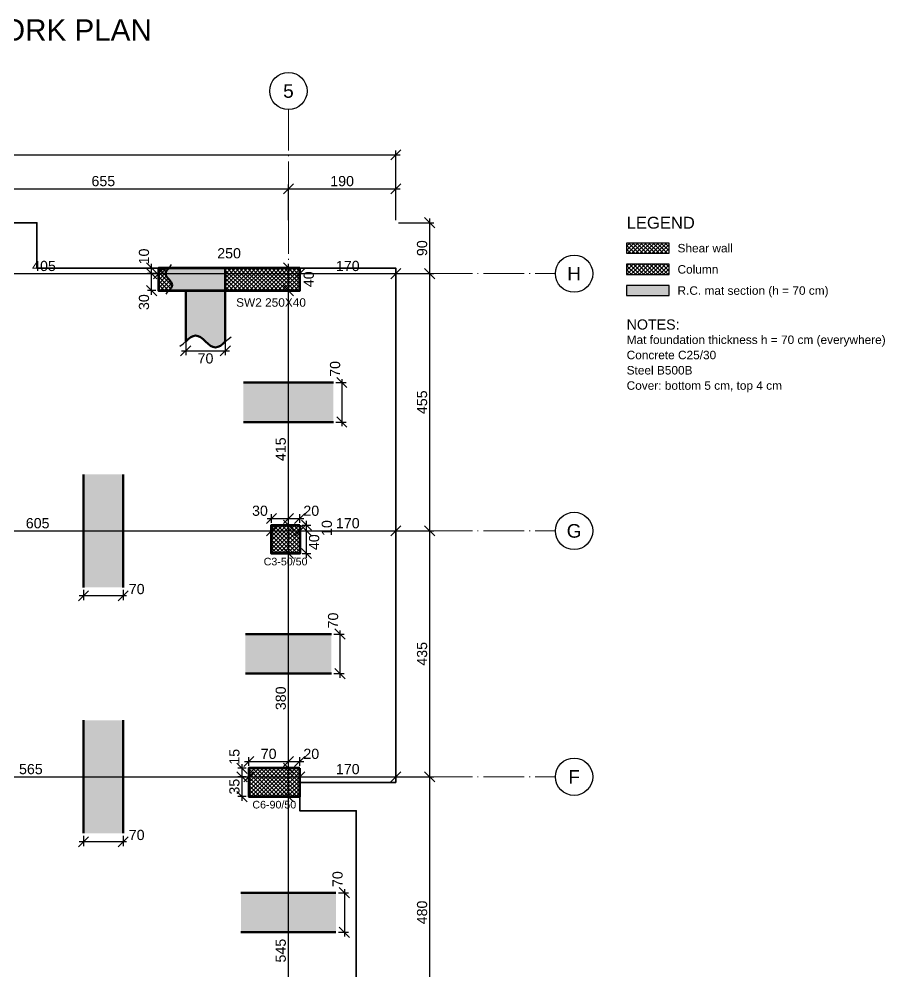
# Model space of a CAD drawing. Header units: millimetres. Extents: x -404 to 6018, y -5139 to 7890.
# Drawn here: x 1183 to 2715, y 6205 to 7890 of the extents above; entities that cross this region are included whole.
import ezdxf
from ezdxf.enums import TextEntityAlignment as Align

# ---------------------------------------------------------------- set-up
doc = ezdxf.new("R2010")
doc.units = ezdxf.units.MM
doc.linetypes.add('ZWCAD_ISO04W100', pattern=[30.5, 24, -3, 0.5, -3])
for name, color, linetype, lineweight in [('AXIS LINES', 255, 'ZWCAD_ISO04W100', 13), ('COLUMN', 140, 'Continuous', 53), ('SLAB', 3, 'Continuous', 35), ('WALL', 10, 'Continuous', 53)]:
    doc.layers.add(name, color=color, linetype=linetype, lineweight=lineweight)
for name, color, linetype in [('FW_AXIS', 7, 'Continuous'), ('FW_COLUMN_HATCH', 8, 'Continuous'), ('FW_DIM', 7, 'Continuous'), ('FW_SLAB_SECTION', 8, 'Continuous'), ('FW_TEXT', 7, 'Continuous'), ('FW_WALL_HATCH', 8, 'Continuous'), ('FW_WALL_SECTION', 8, 'Continuous')]:
    doc.layers.add(name, color=color, linetype=linetype)
doc.styles.add('REBAR_TXT', font='arial.ttf')
doc.styles.get("Standard").update_dxf_attribs({"font": 'arial.ttf'})
doc.dimstyles.new('FW_DIM', dxfattribs={"dimtxt": 18, "dimasz": 9, "dimexe": 7.5, "dimexo": 4.5, "dimgap": 4.5, "dimtad": 1, "dimdec": 0, "dimtxsty": 'Standard', "dimtsz": 9, "dimcen": 2.5, "dimdle": 7.5, "dimclrd": 256, "dimclre": 256, "dimclrt": 7, "dimazin": 3, "dimtfac": 1, "dimtmove": 2, "dimatfit": 3})

# ---------------------------------------------------------------- blocks, each defined once
blk = doc.blocks.new('_Oblique')
at = {"color": 0, "linetype": 'ByBlock', "lineweight": -2}
blk.add_line((-0.5, -0.5), (0.5, 0.5), dxfattribs=at)
blk = doc.blocks.new('*D15')
for p, q in [((1478.3, 7405.6), (1478.3, 7296.1)), ((1548.3, 7405.6), (1548.3, 7296.1)), ((1470.8, 7303.6), (1555.8, 7303.6))]:
    blk.add_line(p, q)
at = {"layer": 'Defpoints'}
for p in [(1478.3, 7410.1), (1548.3, 7410.1), (1478.3, 7303.6)]:
    blk.add_point(p, dxfattribs=at)
at = {"layer": 'FW_DIM', "xscale": 18, "yscale": 18}
for p in [(1478.3, 7303.6), (1548.3, 7303.6)]:
    blk.add_blockref('_OBLIQUE', p, dxfattribs=at)
at = {"layer": 'FW_DIM', "color": 7, "insert": (1513.3, 7290.1), "char_height": 18, "attachment_point": 5}
blk.add_mtext('70', dxfattribs=at)
blk = doc.blocks.new('*D26')
for p, q in [((1297.5, 6445.6), (1297.5, 6427.6)), ((1367.5, 6445.6), (1367.5, 6427.6)), ((1373.5, 6435.1), (1290, 6435.1))]:
    blk.add_line(p, q)
at = {"layer": 'Defpoints'}
for p in [(1297.5, 6450.1), (1367.5, 6450.1), (1297.5, 6435.1)]:
    blk.add_point(p, dxfattribs=at)
at = {"layer": 'FW_DIM', "xscale": 18, "yscale": 18}
for p in [(1297.5, 6435.1), (1367.5, 6435.1)]:
    blk.add_blockref('_OBLIQUE', p, dxfattribs=at)
at = {"layer": 'FW_DIM', "color": 7, "insert": (1391.5, 6447.1), "char_height": 18, "attachment_point": 5}
blk.add_mtext('70', dxfattribs=at)
blk = doc.blocks.new('*D29')
for p, q in [((1297.5, 6880.6), (1297.5, 6862.6)), ((1367.5, 6880.6), (1367.5, 6862.6)), ((1373.5, 6870.1), (1290, 6870.1))]:
    blk.add_line(p, q)
at = {"layer": 'Defpoints'}
for p in [(1297.5, 6885.1), (1367.5, 6885.1), (1297.5, 6870.1)]:
    blk.add_point(p, dxfattribs=at)
at = {"layer": 'FW_DIM', "xscale": 18, "yscale": 18}
for p in [(1297.5, 6870.1), (1367.5, 6870.1)]:
    blk.add_blockref('_OBLIQUE', p, dxfattribs=at)
at = {"layer": 'FW_DIM', "color": 7, "insert": (1391.5, 6882.1), "char_height": 18, "attachment_point": 5}
blk.add_mtext('70', dxfattribs=at)
blk = doc.blocks.new('*D39')
for p, q in [((1748.5, 6345.1), (1766.5, 6345.1)), ((1759, 6351.1), (1759, 6267.6)), ((1748.5, 6275.1), (1766.5, 6275.1))]:
    blk.add_line(p, q)
at = {"layer": 'Defpoints'}
for p in [(1744, 6345.1), (1744, 6275.1), (1759, 6275.1)]:
    blk.add_point(p, dxfattribs=at)
at = {"layer": 'FW_DIM', "xscale": 18, "yscale": 18, "rotation": 90}
for p in [(1759, 6345.1), (1759, 6275.1)]:
    blk.add_blockref('_OBLIQUE', p, dxfattribs=at)
at = {"layer": 'FW_DIM', "color": 7, "insert": (1747, 6369.1), "char_height": 18, "attachment_point": 5, "rotation": 90}
blk.add_mtext('70', dxfattribs=at)
blk = doc.blocks.new('*D40')
for p, q in [((1740.6, 6802.6), (1758.6, 6802.6)), ((1751.1, 6808.6), (1751.1, 6725.1)), ((1740.6, 6732.6), (1758.6, 6732.6))]:
    blk.add_line(p, q)
at = {"layer": 'Defpoints'}
for p in [(1736.1, 6802.6), (1736.1, 6732.6), (1751.1, 6732.6)]:
    blk.add_point(p, dxfattribs=at)
at = {"layer": 'FW_DIM', "xscale": 18, "yscale": 18, "rotation": 90}
for p in [(1751.1, 6802.6), (1751.1, 6732.6)]:
    blk.add_blockref('_OBLIQUE', p, dxfattribs=at)
at = {"layer": 'FW_DIM', "color": 7, "insert": (1739.1, 6826.6), "char_height": 18, "attachment_point": 5, "rotation": 90}
blk.add_mtext('70', dxfattribs=at)
blk = doc.blocks.new('*D41')
for p, q in [((1754.6, 7253.6), (1754.6, 7170.1)), ((1744.1, 7247.6), (1762.1, 7247.6)), ((1744.1, 7177.6), (1762.1, 7177.6))]:
    blk.add_line(p, q)
at = {"layer": 'Defpoints'}
for p in [(1739.6, 7247.6), (1739.6, 7177.6), (1754.6, 7177.6)]:
    blk.add_point(p, dxfattribs=at)
at = {"layer": 'FW_DIM', "xscale": 18, "yscale": 18, "rotation": 90}
for p in [(1754.6, 7247.6), (1754.6, 7177.6)]:
    blk.add_blockref('_OBLIQUE', p, dxfattribs=at)
at = {"layer": 'FW_DIM', "color": 7, "insert": (1742.6, 7271.6), "char_height": 18, "attachment_point": 5, "rotation": 90}
blk.add_mtext('70', dxfattribs=at)
blk = doc.blocks.new('*D72')
for p, q in [((1425.5, 7440.1), (1410.5, 7440.1)), ((1418, 7402.6), (1418, 7447.6)), ((1425.5, 7410.1), (1410.5, 7410.1))]:
    blk.add_line(p, q)
at = {"layer": 'Defpoints'}
for p in [(1430, 7440.1), (1418, 7410.1), (1430, 7410.1)]:
    blk.add_point(p, dxfattribs=at)
at = {"layer": 'FW_DIM', "xscale": 18, "yscale": 18, "rotation": 90}
for p in [(1418, 7440.1), (1418, 7410.1)]:
    blk.add_blockref('_OBLIQUE', p, dxfattribs=at)
at = {"layer": 'FW_DIM', "color": 7, "insert": (1404.5, 7389.7), "char_height": 18, "attachment_point": 5, "rotation": 90}
blk.add_mtext('30', dxfattribs=at)
blk = doc.blocks.new('*D73')
for p, q in [((1418, 7432.6), (1418, 7457.6)), ((1425.5, 7450.1), (1410.5, 7450.1)), ((1425.5, 7440.1), (1410.5, 7440.1))]:
    blk.add_line(p, q)
at = {"layer": 'Defpoints'}
for p in [(1418, 7440.1), (1430, 7450.1), (1430, 7440.1)]:
    blk.add_point(p, dxfattribs=at)
at = {"layer": 'FW_DIM', "xscale": 18, "yscale": 18, "rotation": 90}
for p in [(1418, 7450.1), (1418, 7440.1)]:
    blk.add_blockref('_OBLIQUE', p, dxfattribs=at)
at = {"layer": 'FW_DIM', "color": 7, "insert": (1404.5, 7470.5), "char_height": 18, "attachment_point": 5, "rotation": 90}
blk.add_mtext('10', dxfattribs=at)
blk = doc.blocks.new('*D82')
for p, q in [((1630, 6999.6), (1630, 7014.6)), ((1660, 6999.6), (1660, 7014.6)), ((1622.5, 7007.1), (1667.5, 7007.1))]:
    blk.add_line(p, q)
at = {"layer": 'Defpoints'}
for p in [(1630, 7007.1), (1630, 6995.1), (1660, 6995.1)]:
    blk.add_point(p, dxfattribs=at)
at = {"layer": 'FW_DIM', "xscale": 18, "yscale": 18}
for p in [(1630, 7007.1), (1660, 7007.1)]:
    blk.add_blockref('_OBLIQUE', p, dxfattribs=at)
at = {"layer": 'FW_DIM', "color": 7, "insert": (1609.6, 7020.6), "char_height": 18, "attachment_point": 5}
blk.add_mtext('30', dxfattribs=at)
blk = doc.blocks.new('*D83')
for p, q in [((1660, 6999.6), (1660, 7014.6)), ((1680, 6999.6), (1680, 7014.6)), ((1652.5, 7007.1), (1687.5, 7007.1))]:
    blk.add_line(p, q)
at = {"layer": 'Defpoints'}
for p in [(1660, 7007.1), (1660, 6995.1), (1680, 6995.1)]:
    blk.add_point(p, dxfattribs=at)
at = {"layer": 'FW_DIM', "xscale": 18, "yscale": 18}
for p in [(1660, 7007.1), (1680, 7007.1)]:
    blk.add_blockref('_OBLIQUE', p, dxfattribs=at)
at = {"layer": 'FW_DIM', "color": 7, "insert": (1700.4, 7020.6), "char_height": 18, "attachment_point": 5}
blk.add_mtext('20', dxfattribs=at)
blk = doc.blocks.new('*D84')
for p, q in [((1684.5, 6985.1), (1699.5, 6985.1)), ((1692, 6937.6), (1692, 6992.6)), ((1684.5, 6945.1), (1699.5, 6945.1))]:
    blk.add_line(p, q)
at = {"layer": 'Defpoints'}
for p in [(1680, 6985.1), (1680, 6945.1), (1692, 6945.1)]:
    blk.add_point(p, dxfattribs=at)
at = {"layer": 'FW_DIM', "xscale": 18, "yscale": 18, "rotation": 90}
for p in [(1692, 6985.1), (1692, 6945.1)]:
    blk.add_blockref('_OBLIQUE', p, dxfattribs=at)
at = {"layer": 'FW_DIM', "color": 7, "insert": (1705.5, 6965.1), "char_height": 18, "attachment_point": 5, "rotation": 90}
blk.add_mtext('40', dxfattribs=at)
blk = doc.blocks.new('*D85')
for p, q in [((1684.5, 6995.1), (1699.5, 6995.1)), ((1692, 6977.6), (1692, 7002.6)), ((1684.5, 6985.1), (1699.5, 6985.1))]:
    blk.add_line(p, q)
at = {"layer": 'Defpoints'}
for p in [(1680, 6995.1), (1680, 6985.1), (1692, 6985.1)]:
    blk.add_point(p, dxfattribs=at)
at = {"layer": 'FW_DIM', "xscale": 18, "yscale": 18, "rotation": 90}
for p in [(1692, 6995.1), (1692, 6985.1)]:
    blk.add_blockref('_OBLIQUE', p, dxfattribs=at)
at = {"layer": 'FW_DIM', "color": 7, "insert": (1728, 6990.1), "char_height": 18, "attachment_point": 5, "rotation": 90}
blk.add_mtext('10', dxfattribs=at)
blk = doc.blocks.new('*D114')
for p, q in [((1582.5, 6577.1), (1667.5, 6577.1)), ((1590, 6569.6), (1590, 6584.6)), ((1660, 6569.6), (1660, 6584.6))]:
    blk.add_line(p, q)
at = {"layer": 'Defpoints'}
for p in [(1590, 6577.1), (1590, 6565.1), (1660, 6565.1)]:
    blk.add_point(p, dxfattribs=at)
at = {"layer": 'FW_DIM', "xscale": 18, "yscale": 18}
for p in [(1590, 6577.1), (1660, 6577.1)]:
    blk.add_blockref('_OBLIQUE', p, dxfattribs=at)
at = {"layer": 'FW_DIM', "color": 7, "insert": (1625, 6590.6), "char_height": 18, "attachment_point": 5}
blk.add_mtext('70', dxfattribs=at)
blk = doc.blocks.new('*D115')
for p, q in [((1652.5, 6577.1), (1687.5, 6577.1)), ((1660, 6569.6), (1660, 6584.6)), ((1680, 6569.6), (1680, 6584.6))]:
    blk.add_line(p, q)
at = {"layer": 'Defpoints'}
for p in [(1660, 6577.1), (1660, 6565.1), (1680, 6565.1)]:
    blk.add_point(p, dxfattribs=at)
at = {"layer": 'FW_DIM', "xscale": 18, "yscale": 18}
for p in [(1660, 6577.1), (1680, 6577.1)]:
    blk.add_blockref('_OBLIQUE', p, dxfattribs=at)
at = {"layer": 'FW_DIM', "color": 7, "insert": (1700.4, 6590.6), "char_height": 18, "attachment_point": 5}
blk.add_mtext('20', dxfattribs=at)
blk = doc.blocks.new('*D116')
for p, q in [((1578, 6507.6), (1578, 6557.6)), ((1585.5, 6550.1), (1570.5, 6550.1)), ((1585.5, 6515.1), (1570.5, 6515.1))]:
    blk.add_line(p, q)
at = {"layer": 'Defpoints'}
for p in [(1590, 6550.1), (1578, 6515.1), (1590, 6515.1)]:
    blk.add_point(p, dxfattribs=at)
at = {"layer": 'FW_DIM', "xscale": 18, "yscale": 18, "rotation": 90}
for p in [(1578, 6550.1), (1578, 6515.1)]:
    blk.add_blockref('_OBLIQUE', p, dxfattribs=at)
at = {"layer": 'FW_DIM', "color": 7, "insert": (1564.5, 6532.6), "char_height": 18, "attachment_point": 5, "rotation": 90}
blk.add_mtext('35', dxfattribs=at)
blk = doc.blocks.new('*D117')
for p, q in [((1585.5, 6565.1), (1570.5, 6565.1)), ((1578, 6542.6), (1578, 6572.6)), ((1585.5, 6550.1), (1570.5, 6550.1))]:
    blk.add_line(p, q)
at = {"layer": 'Defpoints'}
for p in [(1590, 6565.1), (1578, 6550.1), (1590, 6550.1)]:
    blk.add_point(p, dxfattribs=at)
at = {"layer": 'FW_DIM', "xscale": 18, "yscale": 18, "rotation": 90}
for p in [(1578, 6565.1), (1578, 6550.1)]:
    blk.add_blockref('_OBLIQUE', p, dxfattribs=at)
at = {"layer": 'FW_DIM', "color": 7, "insert": (1564.5, 6585.5), "char_height": 18, "attachment_point": 5, "rotation": 90}
blk.add_mtext('15', dxfattribs=at)
blk = doc.blocks.new('*D150')
for p, q in [((1025, 6554.6), (1025, 6557.6)), ((1590, 6554.6), (1590, 6557.6)), ((1017.5, 6550.1), (1597.5, 6550.1))]:
    blk.add_line(p, q)
at = {"layer": 'Defpoints'}
for p in [(1025, 6550.1), (1025, 6550.1), (1590, 6550.1)]:
    blk.add_point(p, dxfattribs=at)
at = {"layer": 'FW_DIM', "xscale": 18, "yscale": 18}
for p in [(1025, 6550.1), (1590, 6550.1)]:
    blk.add_blockref('_OBLIQUE', p, dxfattribs=at)
at = {"layer": 'FW_DIM', "color": 7, "insert": (1204.3, 6563.6), "char_height": 18, "attachment_point": 5}
blk.add_mtext('565', dxfattribs=at)
blk = doc.blocks.new('*D151')
for p, q in [((1590, 6554.6), (1590, 6557.6)), ((1680, 6554.6), (1680, 6557.6)), ((1582.5, 6550.1), (1687.5, 6550.1))]:
    blk.add_line(p, q)
at = {"layer": 'Defpoints'}
for p in [(1590, 6550.1), (1590, 6550.1), (1680, 6550.1)]:
    blk.add_point(p, dxfattribs=at)
at = {"layer": 'FW_DIM', "xscale": 18, "yscale": 18}
for p in [(1590, 6550.1), (1680, 6550.1)]:
    blk.add_blockref('_OBLIQUE', p, dxfattribs=at)
blk = doc.blocks.new('*D152')
for p, q in [((1680, 6554.6), (1680, 6557.6)), ((1850, 6554.6), (1850, 6557.6)), ((1672.5, 6550.1), (1857.5, 6550.1))]:
    blk.add_line(p, q)
at = {"layer": 'Defpoints'}
for p in [(1680, 6550.1), (1680, 6550.1), (1850, 6550.1)]:
    blk.add_point(p, dxfattribs=at)
at = {"layer": 'FW_DIM', "xscale": 18, "yscale": 18}
for p in [(1680, 6550.1), (1850, 6550.1)]:
    blk.add_blockref('_OBLIQUE', p, dxfattribs=at)
at = {"layer": 'FW_DIM', "color": 7, "insert": (1765, 6563.6), "char_height": 18, "attachment_point": 5}
blk.add_mtext('170', dxfattribs=at)
blk = doc.blocks.new('*D156')
for p, q in [((1017.5, 6985.1), (1637.5, 6985.1)), ((1025, 6989.6), (1025, 6992.6)), ((1630, 6989.6), (1630, 6992.6))]:
    blk.add_line(p, q)
at = {"layer": 'Defpoints'}
for p in [(1025, 6985.1), (1025, 6985.1), (1630, 6985.1)]:
    blk.add_point(p, dxfattribs=at)
at = {"layer": 'FW_DIM', "xscale": 18, "yscale": 18}
for p in [(1025, 6985.1), (1630, 6985.1)]:
    blk.add_blockref('_OBLIQUE', p, dxfattribs=at)
at = {"layer": 'FW_DIM', "color": 7, "insert": (1216.3, 6998.6), "char_height": 18, "attachment_point": 5}
blk.add_mtext('605', dxfattribs=at)
blk = doc.blocks.new('*D157')
for p, q in [((1622.5, 6985.1), (1687.5, 6985.1)), ((1630, 6989.6), (1630, 6992.6)), ((1680, 6989.6), (1680, 6992.6))]:
    blk.add_line(p, q)
at = {"layer": 'Defpoints'}
for p in [(1630, 6985.1), (1630, 6985.1), (1680, 6985.1)]:
    blk.add_point(p, dxfattribs=at)
at = {"layer": 'FW_DIM', "xscale": 18, "yscale": 18}
for p in [(1630, 6985.1), (1680, 6985.1)]:
    blk.add_blockref('_OBLIQUE', p, dxfattribs=at)
blk = doc.blocks.new('*D158')
for p, q in [((1672.5, 6985.1), (1857.5, 6985.1)), ((1680, 6989.6), (1680, 6992.6)), ((1850, 6989.6), (1850, 6992.6))]:
    blk.add_line(p, q)
at = {"layer": 'Defpoints'}
for p in [(1680, 6985.1), (1680, 6985.1), (1850, 6985.1)]:
    blk.add_point(p, dxfattribs=at)
at = {"layer": 'FW_DIM', "xscale": 18, "yscale": 18}
for p in [(1680, 6985.1), (1850, 6985.1)]:
    blk.add_blockref('_OBLIQUE', p, dxfattribs=at)
at = {"layer": 'FW_DIM', "color": 7, "insert": (1765, 6998.6), "char_height": 18, "attachment_point": 5}
blk.add_mtext('170', dxfattribs=at)
blk = doc.blocks.new('*D162')
for p, q in [((1017.5, 7440.1), (1437.5, 7440.1)), ((1025, 7444.6), (1025, 7447.6)), ((1430, 7444.6), (1430, 7447.6))]:
    blk.add_line(p, q)
at = {"layer": 'Defpoints'}
for p in [(1025, 7440.1), (1025, 7440.1), (1430, 7440.1)]:
    blk.add_point(p, dxfattribs=at)
at = {"layer": 'FW_DIM', "xscale": 18, "yscale": 18}
for p in [(1025, 7440.1), (1430, 7440.1)]:
    blk.add_blockref('_OBLIQUE', p, dxfattribs=at)
at = {"layer": 'FW_DIM', "color": 7, "insert": (1227.5, 7453.6), "char_height": 18, "attachment_point": 5}
blk.add_mtext('405', dxfattribs=at)
blk = doc.blocks.new('*D163')
for p, q in [((1422.5, 7440.1), (1687.5, 7440.1)), ((1430, 7444.6), (1430, 7447.6)), ((1680, 7444.6), (1680, 7447.6))]:
    blk.add_line(p, q)
at = {"layer": 'Defpoints'}
for p in [(1430, 7440.1), (1430, 7440.1), (1680, 7440.1)]:
    blk.add_point(p, dxfattribs=at)
at = {"layer": 'FW_DIM', "xscale": 18, "yscale": 18}
for p in [(1430, 7440.1), (1680, 7440.1)]:
    blk.add_blockref('_OBLIQUE', p, dxfattribs=at)
at = {"layer": 'FW_DIM', "color": 7, "insert": (1555, 7476.1), "char_height": 18, "attachment_point": 5}
blk.add_mtext('250', dxfattribs=at)
blk = doc.blocks.new('*D164')
for p, q in [((1672.5, 7440.1), (1857.5, 7440.1)), ((1680, 7444.6), (1680, 7447.6)), ((1850, 7444.6), (1850, 7447.6))]:
    blk.add_line(p, q)
at = {"layer": 'Defpoints'}
for p in [(1680, 7440.1), (1680, 7440.1), (1850, 7440.1)]:
    blk.add_point(p, dxfattribs=at)
at = {"layer": 'FW_DIM', "xscale": 18, "yscale": 18}
for p in [(1680, 7440.1), (1850, 7440.1)]:
    blk.add_blockref('_OBLIQUE', p, dxfattribs=at)
at = {"layer": 'FW_DIM', "color": 7, "insert": (1765, 7453.6), "char_height": 18, "attachment_point": 5}
blk.add_mtext('170', dxfattribs=at)
blk = doc.blocks.new('*D204')
for p, q in [((1655.5, 6515.1), (1652.5, 6515.1)), ((1660, 5962.5), (1660, 6522.6)), ((1655.5, 5970), (1652.5, 5970))]:
    blk.add_line(p, q)
at = {"layer": 'Defpoints'}
for p in [(1660, 6515.1), (1660, 5970), (1660, 5970)]:
    blk.add_point(p, dxfattribs=at)
at = {"layer": 'FW_DIM', "xscale": 18, "yscale": 18, "rotation": 90}
for p in [(1660, 6515.1), (1660, 5970)]:
    blk.add_blockref('_OBLIQUE', p, dxfattribs=at)
at = {"layer": 'FW_DIM', "color": 7, "insert": (1646.5, 6242.6), "char_height": 18, "attachment_point": 5, "rotation": 90}
blk.add_mtext('545', dxfattribs=at)
blk = doc.blocks.new('*D205')
for p, q in [((1655.5, 6565.1), (1652.5, 6565.1)), ((1660, 6507.6), (1660, 6572.6)), ((1655.5, 6515.1), (1652.5, 6515.1))]:
    blk.add_line(p, q)
at = {"layer": 'Defpoints'}
for p in [(1660, 6565.1), (1660, 6515.1), (1660, 6515.1)]:
    blk.add_point(p, dxfattribs=at)
at = {"layer": 'FW_DIM', "xscale": 18, "yscale": 18, "rotation": 90}
for p in [(1660, 6565.1), (1660, 6515.1)]:
    blk.add_blockref('_OBLIQUE', p, dxfattribs=at)
blk = doc.blocks.new('*D206')
for p, q in [((1655.5, 6945.1), (1652.5, 6945.1)), ((1660, 6557.6), (1660, 6952.6)), ((1655.5, 6565.1), (1652.5, 6565.1))]:
    blk.add_line(p, q)
at = {"layer": 'Defpoints'}
for p in [(1660, 6945.1), (1660, 6565.1), (1660, 6565.1)]:
    blk.add_point(p, dxfattribs=at)
at = {"layer": 'FW_DIM', "xscale": 18, "yscale": 18, "rotation": 90}
for p in [(1660, 6945.1), (1660, 6565.1)]:
    blk.add_blockref('_OBLIQUE', p, dxfattribs=at)
at = {"layer": 'FW_DIM', "color": 7, "insert": (1646.5, 6689), "char_height": 18, "attachment_point": 5, "rotation": 90}
blk.add_mtext('380', dxfattribs=at)
blk = doc.blocks.new('*D207')
for p, q in [((1655.5, 6995.1), (1652.5, 6995.1)), ((1660, 6937.6), (1660, 7002.6)), ((1655.5, 6945.1), (1652.5, 6945.1))]:
    blk.add_line(p, q)
at = {"layer": 'Defpoints'}
for p in [(1660, 6995.1), (1660, 6945.1), (1660, 6945.1)]:
    blk.add_point(p, dxfattribs=at)
at = {"layer": 'FW_DIM', "xscale": 18, "yscale": 18, "rotation": 90}
for p in [(1660, 6995.1), (1660, 6945.1)]:
    blk.add_blockref('_OBLIQUE', p, dxfattribs=at)
blk = doc.blocks.new('*D208')
for p, q in [((1660, 6987.6), (1660, 7417.6)), ((1655.5, 7410.1), (1652.5, 7410.1)), ((1655.5, 6995.1), (1652.5, 6995.1))]:
    blk.add_line(p, q)
at = {"layer": 'Defpoints'}
for p in [(1660, 7410.1), (1660, 6995.1), (1660, 6995.1)]:
    blk.add_point(p, dxfattribs=at)
at = {"layer": 'FW_DIM', "xscale": 18, "yscale": 18, "rotation": 90}
for p in [(1660, 7410.1), (1660, 6995.1)]:
    blk.add_blockref('_OBLIQUE', p, dxfattribs=at)
at = {"layer": 'FW_DIM', "color": 7, "insert": (1646.5, 7129.5), "char_height": 18, "attachment_point": 5, "rotation": 90}
blk.add_mtext('415', dxfattribs=at)
blk = doc.blocks.new('*D209')
for p, q in [((1660, 7402.6), (1660, 7457.6)), ((1655.5, 7450.1), (1652.5, 7450.1)), ((1655.5, 7410.1), (1652.5, 7410.1))]:
    blk.add_line(p, q)
at = {"layer": 'Defpoints'}
for p in [(1660, 7450.1), (1660, 7410.1), (1660, 7410.1)]:
    blk.add_point(p, dxfattribs=at)
at = {"layer": 'FW_DIM', "xscale": 18, "yscale": 18, "rotation": 90}
for p in [(1660, 7450.1), (1660, 7410.1)]:
    blk.add_blockref('_OBLIQUE', p, dxfattribs=at)
at = {"layer": 'FW_DIM', "color": 7, "insert": (1696, 7430.1), "char_height": 18, "attachment_point": 5, "rotation": 90}
blk.add_mtext('40', dxfattribs=at)
blk = doc.blocks.new('*D214')
for p, q in [((997.5, 7590.2), (1667.5, 7590.2)), ((1005, 7534.7), (1005, 7597.7)), ((1660, 7534.7), (1660, 7597.7))]:
    blk.add_line(p, q)
at = {"layer": 'Defpoints'}
for p in [(1005, 7590.2), (1005, 7530.2), (1660, 7530.2)]:
    blk.add_point(p, dxfattribs=at)
at = {"layer": 'FW_DIM', "xscale": 18, "yscale": 18}
for p in [(1005, 7590.2), (1660, 7590.2)]:
    blk.add_blockref('_OBLIQUE', p, dxfattribs=at)
at = {"layer": 'FW_DIM', "color": 7, "insert": (1332.5, 7603.7), "char_height": 18, "attachment_point": 5}
blk.add_mtext('655', dxfattribs=at)
blk = doc.blocks.new('*D215')
for p, q in [((1652.5, 7590.2), (1857.5, 7590.2)), ((1660, 7534.7), (1660, 7597.7)), ((1850, 7534.7), (1850, 7597.7))]:
    blk.add_line(p, q)
at = {"layer": 'Defpoints'}
for p in [(1660, 7590.2), (1660, 7530.2), (1850, 7530.2)]:
    blk.add_point(p, dxfattribs=at)
at = {"layer": 'FW_DIM', "xscale": 18, "yscale": 18}
for p in [(1660, 7590.2), (1850, 7590.2)]:
    blk.add_blockref('_OBLIQUE', p, dxfattribs=at)
at = {"layer": 'FW_DIM', "color": 7, "insert": (1755, 7603.7), "char_height": 18, "attachment_point": 5}
blk.add_mtext('190', dxfattribs=at)
blk = doc.blocks.new('*D222')
for p, q in [((0, 7534.7), (0, 7657.7)), ((1850, 7534.7), (1850, 7657.7)), ((-7.5, 7650.2), (1857.5, 7650.2))]:
    blk.add_line(p, q)
at = {"layer": 'Defpoints'}
for p in [(0, 7650.2), (0, 7530.2), (1850, 7530.2)]:
    blk.add_point(p, dxfattribs=at)
at = {"layer": 'FW_DIM', "xscale": 18, "yscale": 18}
for p in [(0, 7650.2), (1850, 7650.2)]:
    blk.add_blockref('_OBLIQUE', p, dxfattribs=at)
at = {"layer": 'FW_DIM', "color": 7, "insert": (925, 7663.7), "char_height": 18, "attachment_point": 5}
blk.add_mtext('1850', dxfattribs=at)
blk = doc.blocks.new('*D237')
for p, q in [((1910, 6062.6), (1910, 6557.6)), ((1854.5, 6550.1), (1917.5, 6550.1)), ((1854.5, 6070.1), (1917.5, 6070.1))]:
    blk.add_line(p, q)
at = {"layer": 'Defpoints'}
for p in [(1850, 6550.1), (1850, 6070.1), (1910, 6070.1)]:
    blk.add_point(p, dxfattribs=at)
at = {"layer": 'FW_DIM', "xscale": 18, "yscale": 18, "rotation": 90}
for p in [(1910, 6550.1), (1910, 6070.1)]:
    blk.add_blockref('_OBLIQUE', p, dxfattribs=at)
at = {"layer": 'FW_DIM', "color": 7, "insert": (1896.5, 6310.1), "char_height": 18, "attachment_point": 5, "rotation": 90}
blk.add_mtext('480', dxfattribs=at)
blk = doc.blocks.new('*D238')
for p, q in [((1854.5, 6985.1), (1917.5, 6985.1)), ((1910, 6542.6), (1910, 6992.6)), ((1854.5, 6550.1), (1917.5, 6550.1))]:
    blk.add_line(p, q)
at = {"layer": 'Defpoints'}
for p in [(1850, 6985.1), (1850, 6550.1), (1910, 6550.1)]:
    blk.add_point(p, dxfattribs=at)
at = {"layer": 'FW_DIM', "xscale": 18, "yscale": 18, "rotation": 90}
for p in [(1910, 6985.1), (1910, 6550.1)]:
    blk.add_blockref('_OBLIQUE', p, dxfattribs=at)
at = {"layer": 'FW_DIM', "color": 7, "insert": (1896.5, 6767.6), "char_height": 18, "attachment_point": 5, "rotation": 90}
blk.add_mtext('435', dxfattribs=at)
blk = doc.blocks.new('*D239')
for p, q in [((1854.5, 7440.1), (1917.5, 7440.1)), ((1910, 6977.6), (1910, 7447.6)), ((1854.5, 6985.1), (1917.5, 6985.1))]:
    blk.add_line(p, q)
at = {"layer": 'Defpoints'}
for p in [(1850, 7440.1), (1850, 6985.1), (1910, 6985.1)]:
    blk.add_point(p, dxfattribs=at)
at = {"layer": 'FW_DIM', "xscale": 18, "yscale": 18, "rotation": 90}
for p in [(1910, 7440.1), (1910, 6985.1)]:
    blk.add_blockref('_OBLIQUE', p, dxfattribs=at)
at = {"layer": 'FW_DIM', "color": 7, "insert": (1896.5, 7212.6), "char_height": 18, "attachment_point": 5, "rotation": 90}
blk.add_mtext('455', dxfattribs=at)
blk = doc.blocks.new('*D240')
for p, q in [((1910, 7432.6), (1910, 7537.7)), ((1854.5, 7530.2), (1917.5, 7530.2)), ((1854.5, 7440.1), (1917.5, 7440.1))]:
    blk.add_line(p, q)
at = {"layer": 'Defpoints'}
for p in [(1850, 7530.2), (1850, 7440.1), (1910, 7440.1)]:
    blk.add_point(p, dxfattribs=at)
at = {"layer": 'FW_DIM', "xscale": 18, "yscale": 18, "rotation": 90}
for p in [(1910, 7530.2), (1910, 7440.1)]:
    blk.add_blockref('_OBLIQUE', p, dxfattribs=at)
at = {"layer": 'FW_DIM', "color": 7, "insert": (1896.5, 7485.2), "char_height": 18, "attachment_point": 5, "rotation": 90}
blk.add_mtext('90', dxfattribs=at)

msp = doc.modelspace()

# ---------------------------------------------------------------- hatches: boundary and pattern name
at = {"layer": 'FW_COLUMN_HATCH'}
h = msp.add_hatch(dxfattribs=at)
h.set_pattern_fill('ANSI37', scale=1.6)
h.paths.add_polyline_path([(2333.4, 7438.7), (2333.4, 7456.7), (2258.4, 7456.7), (2258.4, 7438.7), (2333.4, 7438.7)])
h = msp.add_hatch(dxfattribs=at)
h.set_pattern_fill('ANSI37', scale=1.6)
h.paths.add_polyline_path([(1680, 6995.1), (1680, 6945.1), (1630, 6945.1), (1630, 6995.1), (1680, 6995.1), (1680, 6995.1)])
h = msp.add_hatch(dxfattribs=at)
h.set_pattern_fill('ANSI37', scale=1.6)
h.paths.add_polyline_path([(1680, 6565.1), (1680, 6515.1), (1590, 6515.1), (1590, 6565.1), (1680, 6565.1)])
at = {"layer": 'FW_SLAB_SECTION'}
h = msp.add_hatch(color=8, dxfattribs=at)
h.dxf.hatch_style = 1
h.paths.add_polyline_path([(2333.4, 7401.2), (2333.4, 7419.2), (2258.4, 7419.2), (2258.4, 7401.2), (2333.4, 7401.2)])
h = msp.add_hatch(color=8, dxfattribs=at)
h.dxf.hatch_style = 1
h.paths.add_polyline_path([(1739.6, 7177.6), (1739.6, 7247.6), (1580.4, 7247.6), (1580.4, 7177.6), (1739.6, 7177.6)])
h = msp.add_hatch(color=8, dxfattribs=at)
h.dxf.hatch_style = 1
h.paths.add_polyline_path([(1367.5, 6885.1), (1367.5, 7085.1), (1297.5, 7085.1), (1297.5, 6885.1), (1367.5, 6885.1)])
h = msp.add_hatch(color=8, dxfattribs=at)
h.dxf.hatch_style = 1
h.paths.add_polyline_path([(1736.1, 6732.6), (1736.1, 6802.6), (1583.9, 6802.6), (1583.9, 6732.6), (1736.1, 6732.6)])
h = msp.add_hatch(color=8, dxfattribs=at)
h.dxf.hatch_style = 1
h.paths.add_polyline_path([(1367.5, 6450.1), (1367.5, 6650.1), (1297.5, 6650.1), (1297.5, 6450.1), (1367.5, 6450.1)])
h = msp.add_hatch(color=8, dxfattribs=at)
h.dxf.hatch_style = 1
h.paths.add_polyline_path([(1744, 6275.1), (1744, 6345.1), (1576, 6345.1), (1576, 6275.1), (1744, 6275.1)])
at = {"layer": 'FW_WALL_HATCH'}
h = msp.add_hatch(dxfattribs=at)
h.set_pattern_fill('ANSI37', scale=1.6)
h.paths.add_polyline_path([(2333.4, 7476.2), (2333.4, 7494.2), (2258.4, 7494.2), (2258.4, 7476.2), (2333.4, 7476.2)])
h = msp.add_hatch(dxfattribs=at)
h.set_pattern_fill('ANSI37', scale=1.6)
h.paths.add_polyline_path([(1430, 7410.1), (1430, 7450.1), (1448.3, 7450.1), (1446, 7447.6), (1444.1, 7445.1), (1442.8, 7442.6), (1442.3, 7440.1), (1442.8, 7437.6), (1444.1, 7435.1), (1446, 7432.6), (1448.3, 7430.1), (1450.6, 7427.6), (1452.6, 7425.1), (1453.9, 7422.6), (1454.3, 7420.1), (1453.9, 7417.6), (1452.6, 7415.1), (1450.6, 7412.6), (1448.3, 7410.1), (1430, 7410.1)])
h = msp.add_hatch(dxfattribs=at)
h.set_pattern_fill('ANSI37', scale=1.6)
h.paths.add_polyline_path([(1680, 7410.1), (1548.3, 7410.1), (1548.3, 7430.1), (1548.3, 7450.1), (1680, 7450.1), (1680, 7410.1)])
at = {"layer": 'FW_WALL_SECTION'}
h = msp.add_hatch(color=8, dxfattribs=at)
h.dxf.hatch_style = 1
h.paths.add_polyline_path([(1548.3, 7410.1), (1548.3, 7320.1), (1544, 7316.1), (1539.6, 7312.7), (1535.2, 7310.4), (1530.8, 7309.6), (1526.5, 7310.4), (1522.1, 7312.7), (1517.7, 7316.1), (1513.3, 7320.1), (1509, 7324.1), (1504.6, 7327.5), (1500.2, 7329.8), (1495.8, 7330.6), (1491.5, 7329.8), (1487.1, 7327.5), (1482.7, 7324.1), (1478.3, 7320.1), (1478.3, 7410.1), (1448.3, 7410.1), (1450.6, 7412.6), (1452.6, 7415.1), (1453.9, 7417.6), (1454.3, 7420.1), (1453.9, 7422.6), (1452.6, 7425.1), (1450.6, 7427.6), (1448.3, 7430.1), (1446, 7432.6), (1444.1, 7435.1), (1442.8, 7437.6), (1442.3, 7440.1), (1442.8, 7442.6), (1444.1, 7445.1), (1446, 7447.6), (1448.3, 7450.1), (1548.3, 7450.1), (1548.3, 7430.1), (1548.3, 7410.1)])

# ---------------------------------------------------------------- linework, layer by layer
at = {"layer": 'AXIS LINES', "color": 0, "ltscale": 3}
for points in [[(1660, 7730.2), (1660, 4190)], [(-282.6, 7440.1), (2132.4, 7440.1)], [(-282.6, 6985.1), (2132.4, 6985.1)], [(-282.6, 6550.1), (2132.4, 6550.1)]]:
    msp.add_lwpolyline(points, dxfattribs=at)
at = {"layer": 'COLUMN', "ltscale": 0.08}
msp.add_lwpolyline([(1680, 6995.1), (1680, 6945.1), (1630, 6945.1), (1630, 6995.1), (1680, 6995.1)], dxfattribs=at)
msp.add_lwpolyline([(1680, 6565.1), (1590, 6565.1), (1590, 6515.1), (1680, 6515.1)], close=True, dxfattribs=at)
at = {"layer": 'FW_AXIS'}
for centre in [(1660, 7763.2), (2165.4, 7440.1), (2165.4, 6985.1), (2165.4, 6550.1)]:
    msp.add_circle(centre, 33, dxfattribs=at)
at = {"layer": 'FW_SLAB_SECTION', "color": 7, "lineweight": 50}
for p, q in [((1580.4, 7247.6), (1739.6, 7247.6)), ((1580.4, 7177.6), (1739.6, 7177.6)), ((1297.5, 6885.1), (1297.5, 7085.1)), ((1367.5, 6885.1), (1367.5, 7085.1)), ((1583.9, 6802.6), (1736.1, 6802.6)), ((1583.9, 6732.6), (1736.1, 6732.6)), ((1297.5, 6450.1), (1297.5, 6650.1)), ((1367.5, 6450.1), (1367.5, 6650.1)), ((1576, 6345.1), (1744, 6345.1)), ((1576, 6275.1), (1744, 6275.1))]:
    msp.add_line(p, q, dxfattribs=at)
at = {"layer": 'FW_TEXT'}
for points in [[(2333.4, 7476.2), (2333.4, 7494.2), (2258.4, 7494.2), (2258.4, 7476.2), (2333.4, 7476.2)], [(2333.4, 7438.7), (2333.4, 7456.7), (2258.4, 7456.7), (2258.4, 7438.7), (2333.4, 7438.7)], [(2333.4, 7401.2), (2333.4, 7419.2), (2258.4, 7419.2), (2258.4, 7401.2), (2333.4, 7401.2)]]:
    msp.add_lwpolyline(points, close=True, dxfattribs=at)
at = {"layer": 'FW_WALL_SECTION', "lineweight": 25}
for points in [[(1443.5, 7404.1), (1445.8, 7407.4), (1448.8, 7410.6), (1451.7, 7413.9), (1453.7, 7417.1), (1454.3, 7420.4), (1453.4, 7423.6), (1451.3, 7426.9), (1448.3, 7430.1), (1445.4, 7433.4), (1443.2, 7436.6), (1442.3, 7439.9), (1443, 7443.1), (1445, 7446.4), (1447.9, 7449.6), (1450.8, 7452.9), (1453.2, 7456.1)], [(1467.8, 7311.6), (1473.5, 7315.7), (1479.2, 7320.9), (1484.9, 7325.9), (1490.6, 7329.5), (1496.3, 7330.6), (1502, 7329.1), (1507.6, 7325.2), (1513.3, 7320.1), (1519, 7315), (1524.7, 7311.2), (1530.4, 7309.6), (1536.1, 7310.8), (1541.8, 7314.3), (1547.5, 7319.3), (1553.1, 7324.5), (1558.8, 7328.6)]]:
    msp.add_lwpolyline(points, dxfattribs=at)
at = {"layer": 'FW_WALL_SECTION', "lineweight": 50}
msp.add_lwpolyline([(1548.3, 7410.1), (1548.3, 7320.1), (1544, 7316.1), (1539.6, 7312.7), (1535.2, 7310.4), (1530.8, 7309.6), (1526.5, 7310.4), (1522.1, 7312.7), (1517.7, 7316.1), (1513.3, 7320.1), (1509, 7324.1), (1504.6, 7327.5), (1500.2, 7329.8), (1495.8, 7330.6), (1491.5, 7329.8), (1487.1, 7327.5), (1482.7, 7324.1), (1478.3, 7320.1), (1478.3, 7410.1), (1448.3, 7410.1), (1450.6, 7412.6), (1452.6, 7415.1), (1453.9, 7417.6), (1454.3, 7420.1), (1453.9, 7422.6), (1452.6, 7425.1), (1450.6, 7427.6), (1448.3, 7430.1), (1446, 7432.6), (1444.1, 7435.1), (1442.8, 7437.6), (1442.3, 7440.1), (1442.8, 7442.6), (1444.1, 7445.1), (1446, 7447.6), (1448.3, 7450.1), (1548.3, 7450.1), (1548.3, 7430.1), (1548.3, 7410.1)], close=True, dxfattribs=at)
at = {"layer": 'SLAB', "ltscale": 0.08}
msp.add_lwpolyline([(1780, 5970), (1779.9, 6490.1), (1679.9, 6490.1), (1679.9, 6540.1), (1850, 6540.1), (1850, 7450.1), (1215, 7450.1), (1215, 7530.2), (985, 7530.2), (985.1, 7450.8), (410, 7450.1), (410, 7310), (330, 7310), (329.9, 7080.1), (410, 7080.1), (409.9, 6910.1), (330, 6910), (329.9, 6680.1), (410, 6680.1), (410, 6540.1), (644.9, 6540.1), (644.9, 6080.1)], dxfattribs=at)
at = {"layer": 'WALL', "ltscale": 0.08}
msp.add_lwpolyline([(1680, 7450.1), (1430, 7450.1), (1430, 7410.1), (1680, 7410.1), (1680, 7450.1)], dxfattribs=at)

# ---------------------------------------------------------------- texts
at = {"layer": 'FW_AXIS', "color": 7, "style": 'REBAR_TXT'}
for s, p in [('5', (1660, 7763.2)), ('H', (2165.4, 7440.1)), ('G', (2165.4, 6985.1)), ('F', (2165.4, 6550.1))]:
    msp.add_text(s, height=24, dxfattribs=at).set_placement(p, align=Align.MIDDLE_CENTER)
at = {"layer": 'FW_TEXT', "color": 7, "style": 'REBAR_TXT'}
msp.add_text('MAT FOUNDATION - FORMWORK PLAN', height=37.5, dxfattribs=at).set_placement((925, 7871.2), align=Align.MIDDLE_CENTER)
for s, height, p in [('LEGEND', 21, (2258.4, 7530.2)), ('Shear wall', 15, (2348.4, 7485.2)), ('Column', 15, (2348.4, 7447.7)), ('R.C. mat section (h = 70 cm)', 15, (2348.4, 7410.2)), ('NOTES:', 18, (2258.4, 7350.2)), ('Mat foundation thickness h = 70 cm (everywhere)', 15, (2258.4, 7323.2)), ('Concrete C25/30', 15, (2258.4, 7296.2)), ('Steel B500B', 15, (2258.4, 7269.2)), ('Cover: bottom 5 cm, top 4 cm', 15, (2258.4, 7242.2))]:
    msp.add_text(s, height=height, dxfattribs=at).set_placement(p, align=Align.MIDDLE_LEFT)
for s, height, p in [('SW2 250X40', 15, (1629.2, 7396.6)), ('C3-50/50', 13.5, (1655, 6937.6)), ('C6-90/50', 13.5, (1635, 6507.6))]:
    msp.add_text(s, height=height, dxfattribs=at).set_placement(p, align=Align.TOP_CENTER)

# ---------------------------------------------------------------- dimensions: what is measured, and where the dimension line sits
at = {"layer": 'FW_DIM'}
for base, p1, p2, picture, middle in [((0, 7650.2), (0, 7530.2), (1850, 7530.2), '*D222', (925, 7663.7)), ((1005, 7590.2), (1005, 7530.2), (1660, 7530.2), '*D214', (1332.5, 7603.7)), ((1660, 7590.2), (1660, 7530.2), (1850, 7530.2), '*D215', (1755, 7603.7))]:
    dim = msp.add_linear_dim(base=base, p1=p1, p2=p2, dimstyle='FW_DIM', dxfattribs=at)
    dim.commit()
    dim.dimension.update_dxf_attribs({"geometry": picture, "text_midpoint": middle})
for base, p1, p2, picture, middle in [((1910, 7440.1), (1850, 7440.1), (1850, 7530.2), '*D240', (1896.5, 7485.2)), ((1910, 6985.1), (1850, 6985.1), (1850, 7440.1), '*D239', (1896.5, 7212.6)), ((1910, 6550.1), (1850, 6550.1), (1850, 6985.1), '*D238', (1896.5, 6767.6)), ((1910, 6070.1), (1850, 6070.1), (1850, 6550.1), '*D237', (1896.5, 6310.1))]:
    dim = msp.add_linear_dim(base=base, p1=p1, p2=p2, angle=90, dimstyle='FW_DIM', dxfattribs=at)
    dim.commit()
    dim.dimension.update_dxf_attribs({"geometry": picture, "text_midpoint": middle})
for base, p1, p2, text, picture, middle in [((1418, 7440.1), (1430, 7440.1), (1430, 7450.1), '10', '*D73', (1404.5, 7470.5)), ((1660, 7410.1), (1660, 7410.1), (1660, 7450.1), '40', '*D209', (1696, 7430.1)), ((1418, 7410.1), (1430, 7410.1), (1430, 7440.1), '30', '*D72', (1404.5, 7389.7)), ((1660, 6995.1), (1660, 6995.1), (1660, 7410.1), '415', '*D208', (1646.5, 7129.5)), ((1754.6, 7177.6), (1739.6, 7177.6), (1739.6, 7247.6), '70', '*D41', (1742.6, 7271.6)), ((1660, 6945.1), (1660, 6945.1), (1660, 6995.1), ' ', '*D207', (1660, 6970.1)), ((1692, 6985.1), (1680, 6985.1), (1680, 6995.1), '10', '*D85', (1728, 6990.1)), ((1692, 6945.1), (1680, 6945.1), (1680, 6985.1), '40', '*D84', (1705.5, 6965.1)), ((1660, 6565.1), (1660, 6565.1), (1660, 6945.1), '380', '*D206', (1646.5, 6689)), ((1751.1, 6732.6), (1736.1, 6732.6), (1736.1, 6802.6), '70', '*D40', (1739.1, 6826.6)), ((1578, 6550.1), (1590, 6550.1), (1590, 6565.1), '15', '*D117', (1564.5, 6585.5)), ((1660, 6515.1), (1660, 6515.1), (1660, 6565.1), ' ', '*D205', (1660, 6540.1)), ((1578, 6515.1), (1590, 6515.1), (1590, 6550.1), '35', '*D116', (1564.5, 6532.6)), ((1660, 5970), (1660, 5970), (1660, 6515.1), '545', '*D204', (1646.5, 6242.6)), ((1759, 6275.1), (1744, 6275.1), (1744, 6345.1), '70', '*D39', (1747, 6369.1))]:
    dim = msp.add_linear_dim(base=base, p1=p1, p2=p2, angle=90, text=text, dimstyle='FW_DIM', override={"dimtmove": 2}, dxfattribs=at)
    dim.commit()
    dim.dimension.update_dxf_attribs({"geometry": picture, "text_midpoint": middle, "dimtype": 160})
for base, p1, p2, text, picture, middle in [((1430, 7440.1), (1430, 7440.1), (1680, 7440.1), '250', '*D163', (1555, 7476.1)), ((1025, 7440.1), (1025, 7440.1), (1430, 7440.1), '405', '*D162', (1227.5, 7453.6)), ((1680, 7440.1), (1680, 7440.1), (1850, 7440.1), '170', '*D164', (1765, 7453.6)), ((1478.3, 7303.6), (1478.3, 7410.1), (1548.3, 7410.1), '70', '*D15', (1513.3, 7290.1)), ((1630, 7007.1), (1630, 6995.1), (1660, 6995.1), '30', '*D82', (1609.6, 7020.6)), ((1660, 7007.1), (1660, 6995.1), (1680, 6995.1), '20', '*D83', (1700.4, 7020.6)), ((1025, 6985.1), (1025, 6985.1), (1630, 6985.1), '605', '*D156', (1216.3, 6998.6)), ((1680, 6985.1), (1680, 6985.1), (1850, 6985.1), '170', '*D158', (1765, 6998.6)), ((1630, 6985.1), (1630, 6985.1), (1680, 6985.1), ' ', '*D157', (1655, 6985.1)), ((1297.5, 6870.1), (1297.5, 6885.1), (1367.5, 6885.1), '70', '*D29', (1391.5, 6882.1)), ((1590, 6577.1), (1590, 6565.1), (1660, 6565.1), '70', '*D114', (1625, 6590.6)), ((1660, 6577.1), (1660, 6565.1), (1680, 6565.1), '20', '*D115', (1700.4, 6590.6)), ((1025, 6550.1), (1025, 6550.1), (1590, 6550.1), '565', '*D150', (1204.3, 6563.6)), ((1680, 6550.1), (1680, 6550.1), (1850, 6550.1), '170', '*D152', (1765, 6563.6)), ((1590, 6550.1), (1590, 6550.1), (1680, 6550.1), ' ', '*D151', (1635, 6550.1)), ((1297.5, 6435.1), (1297.5, 6450.1), (1367.5, 6450.1), '70', '*D26', (1391.5, 6447.1))]:
    dim = msp.add_linear_dim(base=base, p1=p1, p2=p2, text=text, dimstyle='FW_DIM', override={"dimtmove": 2}, dxfattribs=at)
    dim.commit()
    dim.dimension.update_dxf_attribs({"geometry": picture, "text_midpoint": middle, "dimtype": 160})

doc.saveas('drawing.dxf')
